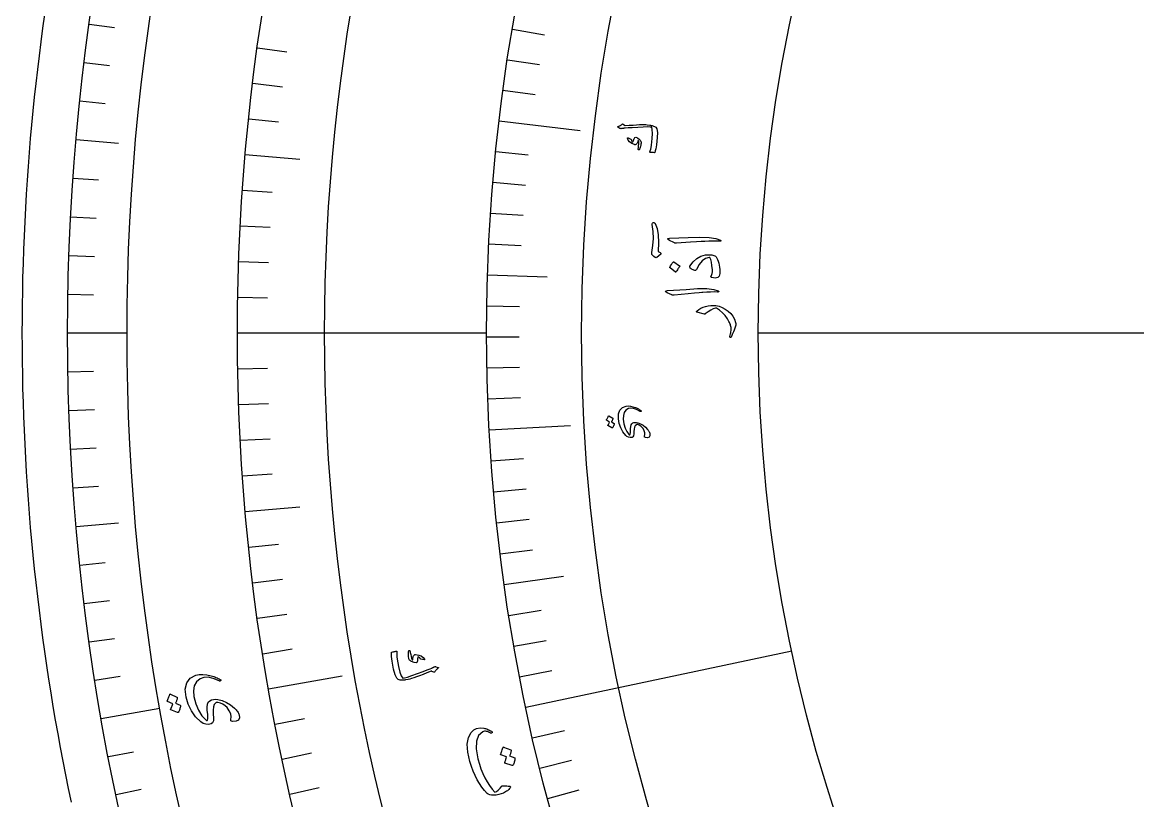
# Model space of a CAD drawing. Header units: millimetres. Extents: x -75 to 75, y -75 to 97.
# Drawn here: x -75 to -38.06, y -15.49 to 10.29 of the extents above; entities that cross this region are included whole.
import ezdxf

# ---------------------------------------------------------------- set-up
doc = ezdxf.new("R2010")
doc.units = ezdxf.units.MM
for name, color, linetype in [('CUT_OUTER', 1, 'Continuous'), ('ENGRAVE', 7, 'Continuous'), ('ENGRAVE_FINE', 8, 'Continuous'), ('TEXT', 5, 'Continuous')]:
    doc.layers.add(name, color=color, linetype=linetype)

msp = doc.modelspace()

# ---------------------------------------------------------------- linework, layer by layer
at = {"layer": 'CUT_OUTER'}
msp.add_lwpolyline([(-73.3738, -15.5334), (-73.4677, -15.0828), (-73.5589, -14.6318), (-73.6473, -14.1801), (-73.7329, -13.728), (-73.8158, -13.2753), (-73.8958, -12.8221), (-73.9731, -12.3685), (-74.0476, -11.9144), (-74.1193, -11.4598), (-74.1882, -11.0048), (-74.2544, -10.5494), (-74.3177, -10.0936), (-74.3782, -9.6374), (-74.436, -9.1808), (-74.4909, -8.7239), (-74.543, -8.2667), (-74.5923, -7.8091), (-74.6389, -7.3513), (-74.6826, -6.8932), (-74.7234, -6.4348), (-74.7615, -5.9762), (-74.7968, -5.5173), (-74.8292, -5.0583), (-74.8589, -4.5991), (-74.8857, -4.1396), (-74.9097, -3.6801), (-74.9308, -3.2204), (-74.9492, -2.7605), (-74.9647, -2.3006), (-74.9774, -1.8406), (-74.9873, -1.3805), (-74.9944, -0.9204), (-74.9986, -0.4602), (-75, 0), (-74.9986, 0.4602), (-74.9944, 0.9204), (-74.9873, 1.3805), (-74.9774, 1.8406), (-74.9647, 2.3006), (-74.9492, 2.7605), (-74.9308, 3.2204), (-74.9097, 3.6801), (-74.8857, 4.1396), (-74.8589, 4.5991), (-74.8292, 5.0583), (-74.7968, 5.5173), (-74.7615, 5.9762), (-74.7234, 6.4348), (-74.6826, 6.8932), (-74.6389, 7.3513), (-74.5923, 7.8091), (-74.543, 8.2667), (-74.4909, 8.7239), (-74.436, 9.1808), (-74.3782, 9.6374), (-74.3177, 10.0936), (-74.2544, 10.5494)], dxfattribs=at)
at = {"layer": 'ENGRAVE'}
for points in [[(-59.2096, 7.0257), (-56.5284, 6.7075)], [(-73.2203, 6.4059), (-71.8194, 6.2834)], [(-67.6167, 5.9157), (-65.8086, 5.7575)], [(-59.594, 1.9238), (-57.615, 1.8599)], [(-73.5, 0), (-71.5312, 0)], [(-67.875, 0), (-59.625, 0)], [(-50.625, 0), (50.625, 0)], [(-59.5387, -3.207), (-56.8426, -3.0618)], [(-67.6167, -5.9157), (-65.8086, -5.7575)], [(-73.2203, -6.4059), (-71.8194, -6.2834)], [(-59.0404, -8.3287), (-57.0798, -8.0522)], [(-58.3227, -12.3936), (-49.5193, -10.5229)], [(-66.8438, -11.7864), (-64.4064, -11.3566)], [(-72.3834, -12.7631), (-70.4445, -12.4213)]]:
    msp.add_lwpolyline(points, dxfattribs=at)
for radius in [73.5, 73.5, 71.5312, 67.875, 67.875, 64.9875, 59.625, 59.625, 56.475, 50.625, 50.625]:
    msp.add_circle((0, 0), radius, dxfattribs=at)
at = {"layer": 'ENGRAVE_FINE'}
for points in [[(-72.7847, 10.2292), (-71.9492, 10.1118)], [(-58.7706, 10.0575), (-57.7061, 9.8753)], [(-67.2144, 9.4464), (-66.2341, 9.3086)], [(-72.9521, 8.9574), (-72.1147, 8.8546)], [(-58.9342, 9.05), (-57.8667, 8.8861)], [(-67.3691, 8.2719), (-66.3864, 8.1512)], [(-59.0805, 8.0393), (-58.0104, 7.8937)], [(-73.0974, 7.6828), (-72.2582, 7.5946)], [(-67.5032, 7.0949), (-66.5186, 6.9914)], [(-59.3214, 6.0094), (-58.2469, 5.9006)], [(-73.321, 5.1271), (-72.4793, 5.0682)], [(-59.4158, 4.9908), (-58.3396, 4.9004)], [(-67.7097, 4.7347), (-66.7221, 4.6657)], [(-73.3993, 3.8467), (-72.5567, 3.8025)], [(-59.4927, 3.9701), (-58.4151, 3.8982)], [(-67.782, 3.5523), (-66.7933, 3.5005)], [(-59.5521, 2.9477), (-58.4734, 2.8943)], [(-73.4552, 2.5651), (-72.612, 2.5357)], [(-67.8337, 2.3688), (-66.8443, 2.3343)], [(-73.4888, 1.2828), (-72.6452, 1.268)], [(-67.8647, 1.1846), (-66.8748, 1.1673)], [(-59.6182, 0.8987), (-58.5383, 0.8824)], [(-59.6249, -0.1272), (-58.5449, -0.1249)], [(-73.4888, -1.2828), (-72.6452, -1.268)], [(-67.8647, -1.1846), (-66.8748, -1.1673)], [(-59.6138, -1.1537), (-58.534, -1.1328)], [(-59.5851, -2.1804), (-58.5058, -2.1409)], [(-73.4552, -2.5651), (-72.612, -2.5357)], [(-67.8337, -2.3688), (-66.8443, -2.3343)], [(-67.782, -3.5523), (-66.7933, -3.5005)], [(-73.3993, -3.8467), (-72.5567, -3.8025)], [(-59.4745, -4.2333), (-58.3973, -4.1567)], [(-67.7097, -4.7347), (-66.7221, -4.6657)], [(-73.321, -5.1271), (-72.4793, -5.0682)], [(-59.3926, -5.259), (-58.3168, -5.1637)], [(-59.293, -6.2836), (-58.219, -6.1698)], [(-67.5032, -7.0949), (-66.5186, -6.9914)], [(-59.1756, -7.307), (-58.1037, -7.1746)], [(-73.0974, -7.6828), (-72.2582, -7.5946)], [(-67.3691, -8.2719), (-66.3864, -8.1512)], [(-72.9521, -8.9574), (-72.1147, -8.8546)], [(-58.8876, -9.3486), (-57.8209, -9.1793)], [(-67.2144, -9.4464), (-66.2341, -9.3086)], [(-72.7847, -10.2292), (-71.9492, -10.1118)], [(-58.717, -10.3662), (-57.6534, -10.1785)], [(-67.0393, -10.618), (-66.0615, -10.4631)], [(-72.5951, -11.4979), (-71.7617, -11.3659)], [(-58.5287, -11.3813), (-57.4685, -11.1752)], [(-66.6279, -12.9512), (-65.6561, -12.7623)], [(-58.0991, -13.4027), (-57.0468, -13.16)], [(-72.1496, -14.0245), (-71.3214, -13.8635)], [(-66.3918, -14.112), (-65.4234, -13.9062)], [(-57.8579, -14.4084), (-56.8099, -14.1474)], [(-71.8938, -15.2815), (-71.0685, -15.1061)], [(-66.1354, -15.2686), (-65.1707, -15.0459)], [(-57.5992, -15.4103), (-56.5559, -15.1312)]]:
    msp.add_lwpolyline(points, dxfattribs=at)
at = {"layer": 'TEXT'}
for points in [[(-55.2625, 6.8413), (-55.2433, 6.8487), (-55.225, 6.8566), (-55.2076, 6.8651), (-55.191, 6.8741), (-55.1754, 6.8838), (-55.1606, 6.8942), (-55.1466, 6.9053), (-55.1336, 6.9173), (-55.1265, 6.9216), (-55.1188, 6.9224), (-55.1106, 6.9196), (-55.1016, 6.9133), (-55.0551, 6.8762), (-55.05, 6.8726), (-55.0456, 6.8699), (-55.042, 6.8681), (-55.0391, 6.8673), (-54.8993, 6.8783), (-54.7732, 6.8871), (-54.6605, 6.8939), (-54.5615, 6.8987), (-54.4762, 6.9014), (-54.4047, 6.902), (-54.347, 6.9005), (-54.3031, 6.8968), (-54.2208, 6.8864), (-54.1949, 6.8816), (-54.1691, 6.8755), (-54.1433, 6.8682), (-54.1175, 6.8596), (-54.0918, 6.8496), (-54.0662, 6.8382), (-54.0407, 6.8253), (-54.0153, 6.811), (-53.9818, 6.7556), (-53.9686, 6.6412), (-53.9752, 6.468), (-54.0012, 6.2356), (-54.012, 6.1633), (-54.0239, 6.0966), (-54.0367, 6.0356), (-54.0505, 5.9801), (-54.0533, 5.9752), (-54.057, 5.9719), (-54.0615, 5.9702), (-54.067, 5.9701), (-54.0929, 5.9714), (-54.1165, 5.9728), (-54.1377, 5.9742), (-54.1566, 5.9757), (-54.1734, 5.9773), (-54.1882, 5.979), (-54.2011, 5.9808), (-54.2121, 5.9827), (-54.2182, 5.9841), (-54.2214, 5.9867), (-54.2218, 5.9905), (-54.2192, 5.9954), (-54.203, 6.0333), (-54.1886, 6.0829), (-54.176, 6.1442), (-54.1653, 6.2171), (-54.1398, 6.4357), (-54.1296, 6.6079), (-54.1351, 6.7338), (-54.1566, 6.8134), (-54.2078, 6.8198), (-54.302, 6.8211), (-54.4394, 6.8172), (-54.6198, 6.8081), (-54.8007, 6.7974), (-54.9375, 6.7886), (-55.0304, 6.7818), (-55.0793, 6.7771), (-55.0927, 6.7754), (-55.1053, 6.7738), (-55.117, 6.7723), (-55.1278, 6.7709), (-55.1377, 6.7696), (-55.1465, 6.7684), (-55.1542, 6.7673), (-55.1608, 6.7663), (-55.1752, 6.765), (-55.1886, 6.7662), (-55.201, 6.7699), (-55.2125, 6.7761), (-55.2724, 6.8165), (-55.2764, 6.8197), (-55.2789, 6.8229), (-55.2798, 6.8262), (-55.2793, 6.8295), (-55.2766, 6.8333), (-55.2729, 6.8365), (-55.2682, 6.8392), (-55.2625, 6.8413)], [(-54.9542, 6.456), (-54.9534, 6.4592), (-54.9518, 6.4618), (-54.9494, 6.4639), (-54.9462, 6.4654), (-54.9435, 6.4658), (-54.9407, 6.4656), (-54.9377, 6.4651), (-54.9345, 6.4641), (-54.8495, 6.4179), (-54.841, 6.4125), (-54.8346, 6.4071), (-54.8303, 6.4018), (-54.8281, 6.3965), (-54.8246, 6.3744), (-54.8189, 6.3554), (-54.8108, 6.3393), (-54.8005, 6.3261), (-54.7947, 6.3231), (-54.7878, 6.3255), (-54.7798, 6.3334), (-54.7708, 6.3468), (-54.7665, 6.3559), (-54.7623, 6.3653), (-54.7583, 6.3751), (-54.7544, 6.3853), (-54.7507, 6.3959), (-54.7472, 6.407), (-54.7438, 6.4187), (-54.7406, 6.4309), (-54.7177, 6.4718), (-54.6796, 6.4813), (-54.6263, 6.4593), (-54.5576, 6.406), (-54.5378, 6.3851), (-54.5228, 6.3651), (-54.5125, 6.3461), (-54.507, 6.3282), (-54.5053, 6.309), (-54.5067, 6.2828), (-54.5113, 6.2498), (-54.5189, 6.2098), (-54.5233, 6.1894), (-54.5281, 6.1702), (-54.5335, 6.1521), (-54.5393, 6.1351), (-54.5454, 6.1192), (-54.5513, 6.1044), (-54.5571, 6.0906), (-54.5628, 6.0779), (-54.5682, 6.0702), (-54.574, 6.065), (-54.5802, 6.0622), (-54.5867, 6.0617), (-54.5932, 6.0635), (-54.5976, 6.0672), (-54.5999, 6.0728), (-54.6, 6.0803), (-54.5989, 6.104), (-54.5973, 6.1309), (-54.5951, 6.161), (-54.5923, 6.1942), (-54.5871, 6.2561), (-54.5852, 6.3047), (-54.5867, 6.34), (-54.5918, 6.362), (-54.5934, 6.365), (-54.5959, 6.3668), (-54.5991, 6.3674), (-54.6031, 6.3668), (-54.6057, 6.3656), (-54.6083, 6.3631), (-54.6107, 6.3593), (-54.6131, 6.3542), (-54.6306, 6.3065), (-54.6388, 6.2867), (-54.6484, 6.27), (-54.6594, 6.2564), (-54.6716, 6.2461), (-54.6856, 6.2377), (-54.6995, 6.2334), (-54.7134, 6.2331), (-54.7272, 6.237), (-54.8187, 6.2788), (-54.8871, 6.3292), (-54.9322, 6.3883), (-54.9542, 6.456)], [(-54.1375, 3.5925), (-54.1381, 3.6143), (-54.133, 3.6317), (-54.1221, 3.6448), (-54.1054, 3.6536), (-54.0869, 3.6568), (-54.0704, 3.6532), (-54.056, 3.6429), (-54.0436, 3.6257), (-53.9778, 3.4576), (-53.9385, 3.248), (-53.9252, 2.9967), (-53.9374, 2.7033), (-53.9151, 2.6904), (-53.8954, 2.6776), (-53.8782, 2.665), (-53.8636, 2.6525), (-53.8539, 2.6419), (-53.8493, 2.6322), (-53.8498, 2.6234), (-53.8552, 2.6155), (-53.9829, 2.4985), (-54.0048, 2.4908), (-54.0386, 2.503), (-54.0841, 2.5352), (-54.1414, 2.5873), (-54.1503, 2.6012), (-54.1552, 2.6182), (-54.1561, 2.6383), (-54.1531, 2.6615), (-54.1159, 2.8934), (-54.1009, 3.1256), (-54.1081, 3.3586), (-54.1375, 3.5925)], [(-53.5669, 3.0648), (-53.6124, 3.0923), (-53.6277, 3.1133), (-53.6129, 3.1276), (-53.5679, 3.1352), (-52.9431, 3.1578), (-52.5597, 3.1699), (-52.2546, 3.1593), (-52.0279, 3.1265), (-51.8794, 3.0717), (-51.8676, 3.0626), (-51.8613, 3.0548), (-51.8608, 3.0483), (-51.8658, 3.0431), (-51.8735, 3.0392), (-51.8834, 3.0366), (-51.8954, 3.0354), (-51.9095, 3.0356), (-52.0194, 3.042), (-52.1362, 3.0438), (-52.2599, 3.0408), (-52.3906, 3.0332), (-52.4247, 3.0318), (-52.5169, 3.0271), (-52.6672, 3.0189), (-52.8756, 3.0073), (-53.3378, 2.9765), (-53.3623, 2.9766), (-53.3847, 2.9791), (-53.4051, 2.9842), (-53.4235, 2.9917)], [(-52.7298, 2.0719), (-52.7596, 2.0832), (-52.7864, 2.0943), (-52.8102, 2.1051), (-52.831, 2.1156), (-52.849, 2.1257), (-52.8642, 2.1352), (-52.8768, 2.1441), (-52.8867, 2.1525), (-52.8961, 2.1652), (-52.8996, 2.1793), (-52.8974, 2.1948), (-52.8894, 2.2116), (-52.7821, 2.3588), (-52.6599, 2.4698), (-52.5229, 2.5449), (-52.3714, 2.5841), (-52.3285, 2.5885), (-52.2866, 2.5907), (-52.2457, 2.5908), (-52.2059, 2.5886), (-52.1675, 2.5842), (-52.1308, 2.5773), (-52.0958, 2.568), (-52.0625, 2.5562), (-52.0449, 2.5464), (-52.0293, 2.5338), (-52.0157, 2.5184), (-52.0042, 2.5003), (-51.9774, 2.4388), (-51.9547, 2.3756), (-51.9362, 2.3107), (-51.9218, 2.2443), (-51.9112, 2.1764), (-51.904, 2.1074), (-51.9003, 2.0374), (-51.9, 1.9662), (-51.9174, 1.8825), (-51.9672, 1.8326), (-52.0494, 1.8166), (-52.1641, 1.8345), (-52.1765, 1.8397), (-52.1859, 1.8466), (-52.1925, 1.8554), (-52.1961, 1.866), (-52.1946, 1.875), (-52.1909, 1.8842), (-52.185, 1.8936), (-52.1769, 1.9033), (-52.1591, 1.9335), (-52.1482, 1.975), (-52.1441, 2.0278), (-52.1468, 2.092), (-52.1614, 2.2317), (-52.1792, 2.3459), (-52.2006, 2.4348), (-52.2256, 2.4983), (-52.2292, 2.5016), (-52.2355, 2.5038), (-52.2443, 2.5049), (-52.2558, 2.5048), (-52.3777, 2.4676), (-52.4875, 2.3891), (-52.585, 2.2692), (-52.6699, 2.1079), (-52.682, 2.0868), (-52.696, 2.0737), (-52.712, 2.0688), (-52.7298, 2.0719)], [(-53.5477, 2.1534), (-53.5508, 2.1567), (-53.5525, 2.1614), (-53.5529, 2.1672), (-53.552, 2.1743), (-53.5299, 2.2239), (-53.5035, 2.2704), (-53.4727, 2.3137), (-53.4376, 2.3539), (-53.4323, 2.3577), (-53.4272, 2.3593), (-53.4221, 2.3585), (-53.4172, 2.3556), (-53.2295, 2.2258), (-53.2251, 2.2211), (-53.2242, 2.2153), (-53.2269, 2.2083), (-53.2331, 2.2002), (-53.2385, 2.1931), (-53.2466, 2.182), (-53.2574, 2.1667), (-53.2708, 2.1474), (-53.2871, 2.1237), (-53.306, 2.0951), (-53.3276, 2.0619), (-53.352, 2.0238), (-53.356, 2.0188), (-53.3599, 2.0163), (-53.3637, 2.0165), (-53.3674, 2.0192)], [(-53.638, 1.3322), (-53.6843, 1.3582), (-53.7003, 1.3787), (-53.686, 1.3934), (-53.6413, 1.4025), (-53.0175, 1.4453), (-52.6347, 1.4698), (-52.3294, 1.4691), (-52.1018, 1.4436), (-51.9516, 1.3936), (-51.9394, 1.3849), (-51.933, 1.3774), (-51.9322, 1.3709), (-51.9371, 1.3655), (-51.9447, 1.3613), (-51.9544, 1.3584), (-51.9664, 1.3568), (-51.9805, 1.3566), (-52.0905, 1.3594), (-52.2073, 1.3574), (-52.3309, 1.3505), (-52.4613, 1.3386), (-52.4953, 1.3361), (-52.5873, 1.3284), (-52.7373, 1.3154), (-52.9451, 1.297), (-53.4061, 1.2514), (-53.4306, 1.2506), (-53.4531, 1.2525), (-53.4737, 1.2568), (-53.4923, 1.2637)], [(-52.6567, 0.6901), (-52.6613, 0.6916), (-52.6649, 0.6934), (-52.6676, 0.6955), (-52.6693, 0.698), (-52.6699, 0.7051), (-52.6666, 0.7139), (-52.6594, 0.7241), (-52.6485, 0.7359), (-52.5927, 0.7817), (-52.5285, 0.8208), (-52.4557, 0.8534), (-52.3744, 0.8794), (-52.2871, 0.8991), (-52.2011, 0.9106), (-52.1166, 0.9139), (-52.0335, 0.9089), (-51.9243, 0.8847), (-51.8198, 0.8462), (-51.72, 0.7935), (-51.6248, 0.7266), (-51.5386, 0.6474), (-51.4687, 0.5573), (-51.4149, 0.4565), (-51.3772, 0.3447), (-51.3709, 0.3148), (-51.3693, 0.2849), (-51.3725, 0.2551), (-51.3804, 0.2252), (-51.4052, 0.1564), (-51.4282, 0.0943), (-51.4493, 0.0388), (-51.4686, -0.0101), (-51.4861, -0.0521), (-51.5018, -0.0871), (-51.5158, -0.1152), (-51.5281, -0.1362), (-51.5319, -0.1406), (-51.5357, -0.1437), (-51.5395, -0.1456), (-51.5433, -0.1462), (-51.5482, -0.1458), (-51.5528, -0.1444), (-51.5571, -0.142), (-51.5611, -0.1388), (-51.5641, -0.1346), (-51.5656, -0.1294), (-51.5654, -0.1233), (-51.5637, -0.1163), (-51.5521, -0.0735), (-51.5425, -0.0326), (-51.535, 0.0065), (-51.5295, 0.0436), (-51.5261, 0.0792), (-51.5246, 0.1135), (-51.5253, 0.1466), (-51.528, 0.1784), (-51.533, 0.2102), (-51.5407, 0.2431), (-51.5511, 0.2771), (-51.5642, 0.3122), (-51.58, 0.3485), (-51.5989, 0.3859), (-51.6208, 0.4244), (-51.6456, 0.4641), (-51.7254, 0.5759), (-51.8122, 0.6722), (-51.9061, 0.7528), (-52.007, 0.8177), (-52.0152, 0.822), (-52.0247, 0.8243), (-52.0355, 0.8248), (-52.0476, 0.8234), (-52.1193, 0.798), (-52.1991, 0.7575), (-52.2871, 0.7018), (-52.3831, 0.6307), (-52.3892, 0.6276), (-52.3946, 0.6258), (-52.3994, 0.6252), (-52.4035, 0.6259)], [(-54.3949, -3.4186), (-54.3801, -3.3629), (-54.3831, -3.302), (-54.4039, -3.2358), (-54.4426, -3.1643), (-54.478, -3.1195), (-54.5193, -3.0828), (-54.5665, -3.0542), (-54.6196, -3.0337), (-54.6301, -3.032), (-54.6409, -3.0323), (-54.652, -3.0349), (-54.6634, -3.0395), (-54.698, -3.0684), (-54.7227, -3.1151), (-54.7375, -3.1795), (-54.7422, -3.2617), (-54.7459, -3.3427), (-54.7578, -3.4022), (-54.778, -3.4401), (-54.8066, -3.4564), (-54.8682, -3.4619), (-54.9239, -3.4531), (-54.9737, -3.43), (-55.0176, -3.3927), (-55.1112, -3.2709), (-55.1823, -3.1391), (-55.231, -2.9974), (-55.2572, -2.846), (-55.2541, -2.679), (-55.2105, -2.5522), (-55.1267, -2.4657), (-55.0029, -2.4196), (-54.934, -2.4143), (-54.8587, -2.421), (-54.7769, -2.4397), (-54.6887, -2.4703), (-54.664, -2.4812), (-54.6402, -2.4925), (-54.6172, -2.5041), (-54.595, -2.5161), (-54.5736, -2.5285), (-54.5527, -2.5414), (-54.5325, -2.5549), (-54.5129, -2.569), (-54.5047, -2.5766), (-54.5012, -2.5837), (-54.5024, -2.5901), (-54.5082, -2.5958), (-54.5157, -2.5993), (-54.5233, -2.6004), (-54.531, -2.5991), (-54.5388, -2.5956), (-54.6541, -2.5313), (-54.7571, -2.4947), (-54.8478, -2.4858), (-54.9261, -2.5049), (-55.0072, -2.5588), (-55.0625, -2.6351), (-55.092, -2.7338), (-55.0956, -2.8548), (-55.0752, -3.0085), (-55.0361, -3.1458), (-54.9783, -3.2663), (-54.9019, -3.3702), (-54.8956, -3.3763), (-54.8895, -3.3784), (-54.8837, -3.3764), (-54.8781, -3.3704), (-54.8685, -3.3469), (-54.8616, -3.3067), (-54.8574, -3.2499), (-54.8558, -3.1764), (-54.8509, -3.1014), (-54.837, -3.0437), (-54.814, -3.0031), (-54.782, -2.9798), (-54.7435, -2.9677), (-54.7028, -2.9627), (-54.6597, -2.9648), (-54.6144, -2.974), (-54.5245, -3.0069), (-54.4408, -3.0546), (-54.3631, -3.1171), (-54.2915, -3.1943), (-54.2744, -3.2149), (-54.2594, -3.235), (-54.2466, -3.2546), (-54.2359, -3.2737), (-54.2272, -3.2921), (-54.2205, -3.3098), (-54.2158, -3.3268), (-54.213, -3.3431), (-54.215, -3.4075), (-54.2407, -3.4485), (-54.2902, -3.4662), (-54.3634, -3.4605), (-54.3835, -3.454), (-54.3954, -3.4448), (-54.3992, -3.433), (-54.3949, -3.4186)], [(-55.3983, -2.9995), (-55.3961, -3.0015), (-55.3946, -3.0045), (-55.394, -3.0083), (-55.3942, -3.0131), (-55.3995, -3.0303), (-55.4055, -3.047), (-55.4121, -3.0633), (-55.4194, -3.079), (-55.4274, -3.0943), (-55.4363, -3.1094), (-55.4461, -3.1242), (-55.4567, -3.1388), (-55.4601, -3.1417), (-55.4637, -3.1431), (-55.4676, -3.143), (-55.4718, -3.1414), (-55.605, -3.066), (-55.6068, -3.0638), (-55.607, -3.0605), (-55.6055, -3.056), (-55.6024, -3.0503), (-55.5995, -3.0464), (-55.5956, -3.04), (-55.5906, -3.0312), (-55.5846, -3.02), (-55.5774, -3.0062), (-55.5691, -2.9898), (-55.5594, -2.9707), (-55.5486, -2.949), (-55.6518, -2.8888), (-55.655, -2.8859), (-55.6559, -2.8821), (-55.6546, -2.8773), (-55.651, -2.8714), (-55.6478, -2.8664), (-55.6432, -2.8585), (-55.6369, -2.8477), (-55.6291, -2.834), (-55.6198, -2.8173), (-55.609, -2.7972), (-55.5966, -2.7738), (-55.5826, -2.7471), (-55.5802, -2.7443), (-55.5778, -2.743), (-55.5752, -2.7432), (-55.5726, -2.7449), (-55.4449, -2.8229), (-55.4427, -2.825), (-55.4412, -2.8279), (-55.4406, -2.8318), (-55.4408, -2.8365), (-55.4447, -2.8511), (-55.4493, -2.8653), (-55.4546, -2.8792), (-55.4608, -2.8926), (-55.4676, -2.9057), (-55.4749, -2.9184), (-55.4828, -2.9306), (-55.4912, -2.9425)], [(-61.2292, -11.1002), (-61.247, -11.1139), (-61.2637, -11.1279), (-61.2792, -11.1421), (-61.2937, -11.1566), (-61.307, -11.1715), (-61.3192, -11.1869), (-61.3302, -11.2027), (-61.3401, -11.2191), (-61.3461, -11.2258), (-61.3539, -11.2291), (-61.3635, -11.229), (-61.3749, -11.2255), (-61.4358, -11.203), (-61.4423, -11.2009), (-61.4478, -11.1996), (-61.4522, -11.199), (-61.4554, -11.1991), (-61.5986, -11.256), (-61.7282, -11.3065), (-61.8441, -11.3507), (-61.9463, -11.3884), (-62.0349, -11.4195), (-62.1097, -11.4439), (-62.1707, -11.4615), (-62.2179, -11.4724), (-62.3076, -11.4889), (-62.3364, -11.4925), (-62.3655, -11.4948), (-62.395, -11.4958), (-62.4248, -11.4953), (-62.4551, -11.4934), (-62.4857, -11.4899), (-62.5168, -11.4848), (-62.5483, -11.4781), (-62.6018, -11.4306), (-62.6535, -11.3137), (-62.7028, -11.1273), (-62.7492, -10.8713), (-62.7603, -10.7908), (-62.7684, -10.7159), (-62.7736, -10.6468), (-62.7758, -10.5833), (-62.7743, -10.5772), (-62.7714, -10.5726), (-62.7671, -10.5694), (-62.7614, -10.5676), (-62.7336, -10.5612), (-62.7082, -10.5555), (-62.6853, -10.5507), (-62.6648, -10.5466), (-62.6466, -10.5432), (-62.6304, -10.5405), (-62.6162, -10.5386), (-62.6041, -10.5373), (-62.5972, -10.537), (-62.593, -10.5387), (-62.5915, -10.5426), (-62.5927, -10.5486), (-62.5984, -10.5939), (-62.5985, -10.6509), (-62.593, -10.7199), (-62.5819, -10.8006), (-62.5399, -11.0404), (-62.4952, -11.2258), (-62.4482, -11.3569), (-62.3992, -11.4337), (-62.3435, -11.4234), (-62.2442, -11.3935), (-62.1014, -11.3441), (-61.9149, -11.2753), (-61.7285, -11.2052), (-61.5876, -11.1516), (-61.4922, -11.1146), (-61.4423, -11.0941), (-61.4287, -11.088), (-61.416, -11.0823), (-61.4042, -11.077), (-61.3933, -11.0722), (-61.3833, -11.0677), (-61.3744, -11.0636), (-61.3667, -11.06), (-61.3601, -11.0569), (-61.3454, -11.0509), (-61.3309, -11.0479), (-61.3166, -11.0476), (-61.3026, -11.0502), (-61.2267, -11.0719), (-61.2215, -11.0738), (-61.2179, -11.0763), (-61.2158, -11.0793), (-61.2153, -11.0828), (-61.2169, -11.0875), (-61.2198, -11.092), (-61.2239, -11.0962), (-61.2292, -11.1002)], [(-61.6754, -10.8049), (-61.6753, -10.8084), (-61.6761, -10.8116), (-61.678, -10.8145), (-61.6808, -10.8171), (-61.6836, -10.8183), (-61.6866, -10.819), (-61.69, -10.8194), (-61.6937, -10.8193), (-61.7976, -10.7982), (-61.8083, -10.7953), (-61.8167, -10.7917), (-61.8229, -10.7875), (-61.8268, -10.7827), (-61.8373, -10.761), (-61.8493, -10.7431), (-61.8627, -10.7289), (-61.8777, -10.7185), (-61.8847, -10.7171), (-61.8913, -10.7218), (-61.8972, -10.7324), (-61.9026, -10.749), (-61.9044, -10.7598), (-61.9059, -10.7709), (-61.9071, -10.7823), (-61.908, -10.7941), (-61.9086, -10.8062), (-61.9089, -10.8188), (-61.9088, -10.832), (-61.9084, -10.8457), (-61.9197, -10.8953), (-61.9569, -10.9172), (-62.02, -10.9111), (-62.1091, -10.8771), (-62.1365, -10.8614), (-62.1586, -10.8453), (-62.1753, -10.8287), (-62.1867, -10.8116), (-62.1945, -10.7919), (-62.2011, -10.7641), (-62.2065, -10.7281), (-62.2107, -10.6838), (-62.2123, -10.6611), (-62.2131, -10.6395), (-62.2129, -10.6189), (-62.2119, -10.5993), (-62.2103, -10.5808), (-62.2086, -10.5634), (-62.2066, -10.5472), (-62.2044, -10.5321), (-62.201, -10.5225), (-62.1964, -10.5152), (-62.1907, -10.5104), (-62.1839, -10.508), (-62.1765, -10.5079), (-62.1708, -10.5104), (-62.1667, -10.5156), (-62.1643, -10.5234), (-62.1583, -10.5486), (-62.1519, -10.5773), (-62.1451, -10.6094), (-62.1379, -10.645), (-62.1245, -10.7114), (-62.1115, -10.7627), (-62.0989, -10.7991), (-62.0868, -10.8205), (-62.0841, -10.8231), (-62.081, -10.8242), (-62.0774, -10.8238), (-62.0733, -10.8219), (-62.071, -10.8199), (-62.0691, -10.8165), (-62.0677, -10.8118), (-62.0667, -10.8057), (-62.063, -10.7506), (-62.0605, -10.7273), (-62.0555, -10.707), (-62.0481, -10.6895), (-62.0383, -10.6749), (-62.0261, -10.6619), (-62.0128, -10.6531), (-61.9982, -10.6486), (-61.9824, -10.6484), (-61.8729, -10.6638), (-61.7853, -10.695), (-61.7195, -10.742), (-61.6754, -10.8049)], [(-68.0937, -12.7988), (-68.081, -12.7075), (-68.0977, -12.6115), (-68.1437, -12.5105), (-68.219, -12.4046), (-68.284, -12.3403), (-68.3567, -12.2901), (-68.4372, -12.2538), (-68.5255, -12.2316), (-68.5425, -12.2308), (-68.5595, -12.2335), (-68.5767, -12.2397), (-68.5939, -12.2493), (-68.6433, -12.3019), (-68.6735, -12.3809), (-68.6844, -12.4861), (-68.6759, -12.6176), (-68.6659, -12.7471), (-68.6732, -12.844), (-68.6978, -12.9082), (-68.74, -12.9396), (-68.8367, -12.9605), (-68.9269, -12.9574), (-69.0105, -12.9306), (-69.0876, -12.8797), (-69.26, -12.7042), (-69.3988, -12.5081), (-69.5036, -12.2918), (-69.5744, -12.0556), (-69.6015, -11.7889), (-69.5565, -11.5786), (-69.4398, -11.4251), (-69.2517, -11.3283), (-69.1434, -11.3068), (-69.0225, -11.3033), (-68.889, -11.3176), (-68.743, -11.3496), (-68.7017, -11.3623), (-68.6618, -11.3757), (-68.623, -11.3898), (-68.5855, -11.4046), (-68.5491, -11.4202), (-68.5136, -11.4369), (-68.4788, -11.4545), (-68.445, -11.473), (-68.4305, -11.4836), (-68.4236, -11.4941), (-68.4243, -11.5045), (-68.4325, -11.5148), (-68.4437, -11.5216), (-68.4555, -11.5248), (-68.468, -11.5244), (-68.481, -11.5202), (-68.6765, -11.44), (-68.847, -11.4012), (-68.9928, -11.4043), (-69.1137, -11.4495), (-69.2322, -11.5506), (-69.3055, -11.6825), (-69.3336, -11.8453), (-69.3161, -12.0386), (-69.254, -12.2795), (-69.1652, -12.4904), (-69.0499, -12.671), (-68.9083, -12.8213), (-68.897, -12.8298), (-68.887, -12.8319), (-68.8781, -12.8277), (-68.8705, -12.817), (-68.8598, -12.7778), (-68.8568, -12.7125), (-68.8611, -12.6213), (-68.8729, -12.5041), (-68.8798, -12.3839), (-68.8689, -12.2894), (-68.8402, -12.2205), (-68.7938, -12.1772), (-68.7351, -12.1506), (-68.6713, -12.1348), (-68.6025, -12.1299), (-68.5287, -12.1358), (-68.3796, -12.1707), (-68.2374, -12.2302), (-68.102, -12.3143), (-67.9733, -12.4228), (-67.9421, -12.4522), (-67.9144, -12.4811), (-67.8902, -12.5096), (-67.8695, -12.5378), (-67.8522, -12.5653), (-67.8381, -12.5921), (-67.8272, -12.6181), (-67.8196, -12.6433), (-67.8102, -12.7458), (-67.843, -12.8159), (-67.9181, -12.8538), (-68.0355, -12.8592), (-68.0686, -12.8527), (-68.0893, -12.8405), (-68.0977, -12.8225), (-68.0937, -12.7988)], [(-69.7689, -12.3274), (-69.765, -12.3302), (-69.7621, -12.3346), (-69.7604, -12.3406), (-69.7597, -12.3482), (-69.7648, -12.3767), (-69.7711, -12.4045), (-69.7784, -12.4316), (-69.787, -12.4581), (-69.7968, -12.4842), (-69.808, -12.51), (-69.8206, -12.5355), (-69.8347, -12.5607), (-69.8394, -12.566), (-69.8449, -12.5689), (-69.8511, -12.5695), (-69.8582, -12.5678), (-70.0843, -12.4732), (-70.0876, -12.4701), (-70.0885, -12.4648), (-70.0871, -12.4573), (-70.0833, -12.4477), (-70.0795, -12.4408), (-70.0744, -12.4299), (-70.0682, -12.4149), (-70.0609, -12.3958), (-70.0522, -12.3725), (-70.042, -12.3447), (-70.0304, -12.3124), (-70.0174, -12.2757), (-70.193, -12.1994), (-70.1987, -12.1954), (-70.2009, -12.1895), (-70.1997, -12.1815), (-70.1951, -12.1716), (-70.1911, -12.163), (-70.1851, -12.1494), (-70.1773, -12.131), (-70.1676, -12.1077), (-70.156, -12.0791), (-70.1427, -12.045), (-70.1275, -12.0053), (-70.1105, -11.9601), (-70.1072, -11.9551), (-70.1035, -11.9526), (-70.0994, -11.9524), (-70.0949, -11.9546), (-69.877, -12.0548), (-69.8731, -12.0576), (-69.8703, -12.062), (-69.8686, -12.068), (-69.8679, -12.0756), (-69.8712, -12.0997), (-69.8758, -12.1232), (-69.8817, -12.1463), (-69.8889, -12.169), (-69.8971, -12.1911), (-69.9063, -12.2127), (-69.9165, -12.2338), (-69.9276, -12.2543)], [(-58.8423, -15.0621), (-58.8611, -15.0867), (-58.8827, -15.1104), (-58.9071, -15.1332), (-58.9344, -15.155), (-58.9643, -15.1759), (-58.9967, -15.1958), (-59.0316, -15.2147), (-59.069, -15.2326), (-59.1455, -15.263), (-59.2233, -15.2857), (-59.3024, -15.3005), (-59.3827, -15.3075), (-59.4564, -15.3056), (-59.5183, -15.2947), (-59.5684, -15.2748), (-59.6066, -15.2458), (-59.6969, -15.1457), (-59.7822, -15.0366), (-59.8624, -14.9185), (-59.9375, -14.7915), (-60.007, -14.6555), (-60.0706, -14.5103), (-60.1282, -14.3562), (-60.1796, -14.193), (-60.2491, -13.8807), (-60.2643, -13.615), (-60.2259, -13.3964), (-60.1344, -13.2253), (-60.0508, -13.1451), (-59.9529, -13.0953), (-59.8406, -13.0756), (-59.7141, -13.0858), (-59.6858, -13.0923), (-59.6566, -13.1007), (-59.6265, -13.1109), (-59.5954, -13.1229), (-59.5633, -13.1366), (-59.5303, -13.1522), (-59.4963, -13.1695), (-59.4614, -13.1886), (-59.4513, -13.1953), (-59.4442, -13.2031), (-59.4402, -13.2119), (-59.4393, -13.2218), (-59.4403, -13.2288), (-59.4437, -13.2352), (-59.4494, -13.2411), (-59.4574, -13.2463), (-59.4653, -13.2498), (-59.4734, -13.2506), (-59.4817, -13.249), (-59.4902, -13.2448), (-59.5242, -13.2273), (-59.5586, -13.2124), (-59.5936, -13.2001), (-59.6291, -13.1905), (-59.662, -13.1858), (-59.6927, -13.1862), (-59.7212, -13.1916), (-59.7474, -13.202), (-59.8869, -13.3251), (-59.9614, -13.5154), (-59.9701, -13.773), (-59.9123, -14.0973), (-59.8639, -14.2716), (-59.8091, -14.4357), (-59.748, -14.5893), (-59.6807, -14.7326), (-59.6072, -14.8656), (-59.5275, -14.9885), (-59.4417, -15.1013), (-59.3499, -15.2039), (-59.2953, -15.1777), (-59.2382, -15.1353), (-59.1785, -15.0767), (-59.1161, -15.002), (-59.1092, -14.9984), (-59.0955, -14.9953), (-59.075, -14.9927), (-59.0477, -14.9906), (-59.0448, -14.9911), (-59.0423, -14.9914), (-59.0403, -14.9915), (-59.0387, -14.9912), (-59.0008, -14.9912), (-58.9577, -14.9943), (-58.9093, -15.0004), (-58.8558, -15.0096), (-58.8387, -15.0153), (-58.8308, -15.026), (-58.832, -15.0416), (-58.8423, -15.0621)], [(-58.6938, -14.0698), (-58.6894, -14.0724), (-58.6862, -14.0767), (-58.684, -14.0828), (-58.6829, -14.0905), (-58.6867, -14.1202), (-58.6917, -14.1492), (-58.698, -14.1776), (-58.7055, -14.2054), (-58.7144, -14.2329), (-58.7249, -14.2601), (-58.7368, -14.2872), (-58.7502, -14.3142), (-58.7549, -14.3199), (-58.7606, -14.3233), (-58.7672, -14.3243), (-58.7747, -14.3231), (-59.0196, -14.2418), (-59.0233, -14.2388), (-59.0246, -14.2335), (-59.0235, -14.2257), (-59.02, -14.2155), (-59.0163, -14.2082), (-59.0116, -14.1966), (-59.0059, -14.1807), (-58.9991, -14.1606), (-58.9913, -14.136), (-58.9821, -14.1067), (-58.9716, -14.0727), (-58.9598, -14.034), (-59.1501, -13.9678), (-59.1563, -13.9641), (-59.159, -13.9581), (-59.1582, -13.9499), (-59.1539, -13.9393), (-59.1501, -13.9302), (-59.1446, -13.9159), (-59.1374, -13.8964), (-59.1284, -13.8717), (-59.1177, -13.8416), (-59.1054, -13.8056), (-59.0915, -13.7637), (-59.076, -13.716), (-59.0728, -13.7107), (-59.069, -13.7078), (-59.0647, -13.7074), (-59.0598, -13.7094), (-58.8235, -13.7973), (-58.8192, -13.7999), (-58.8159, -13.8043), (-58.8138, -13.8103), (-58.8127, -13.8181), (-58.8149, -13.843), (-58.8184, -13.8676), (-58.8234, -13.8917), (-58.8297, -13.9155), (-58.8372, -13.9388), (-58.8457, -13.9616), (-58.8553, -13.984), (-58.8659, -14.0058)]]:
    msp.add_lwpolyline(points, close=True, dxfattribs=at)

doc.saveas('drawing.dxf')
